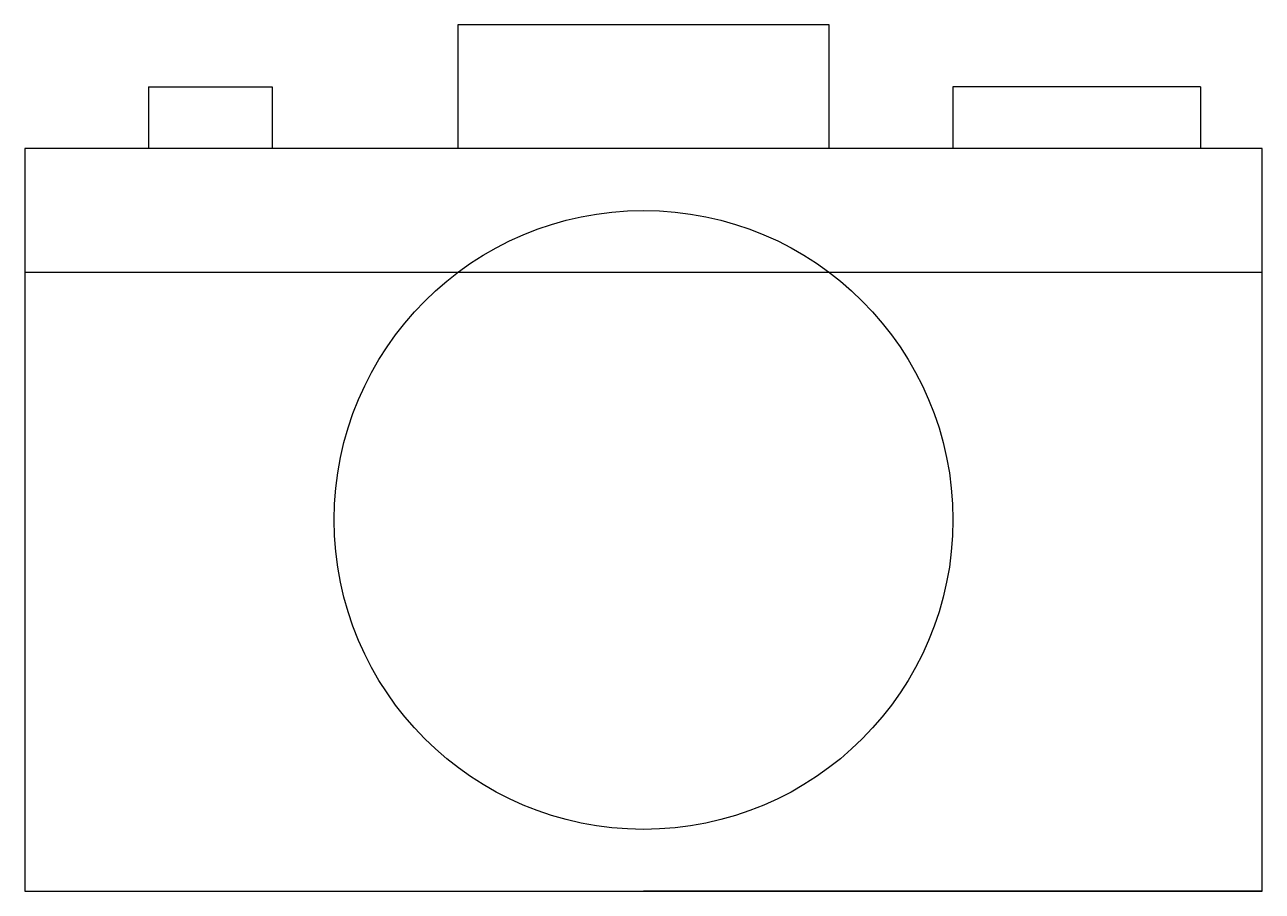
# Model space of a CAD drawing. Header units: millimetres. Extents: x 2492 to 2592, y 1587 to 1657.
import ezdxf

# ---------------------------------------------------------------- set-up
doc = ezdxf.new("R2010")
doc.units = ezdxf.units.MM

msp = doc.modelspace()

# ---------------------------------------------------------------- linework, layer by layer
for p, q in [((2557.39, 1657.01), (2527.39, 1657.01)), ((2527.39, 1657.01), (2527.39, 1647.01)), ((2557.39, 1647.01), (2557.39, 1657.01)), ((2502.39, 1652.01), (2507.39, 1652.01)), ((2502.39, 1652.01), (2502.39, 1647.01)), ((2507.39, 1652.01), (2512.39, 1652.01)), ((2512.39, 1652.01), (2512.39, 1647.01)), ((2577.39, 1652.01), (2567.39, 1652.01)), ((2567.39, 1652.01), (2567.39, 1647.01)), ((2587.39, 1652.01), (2577.39, 1652.01)), ((2587.39, 1652.01), (2587.39, 1647.01)), ((2592.39, 1647.01), (2492.39, 1647.01)), ((2492.39, 1647.01), (2492.39, 1587.01)), ((2567.39, 1647.01), (2557.39, 1647.01)), ((2592.39, 1637.01), (2592.39, 1647.01)), ((2592.39, 1637.01), (2492.39, 1637.01)), ((2592.39, 1587.01), (2592.39, 1637.01)), ((2492.39, 1587.01), (2592.39, 1587.01)), ((2592.39, 1587.01), (2542.39, 1587.01))]:
    msp.add_line(p, q)
msp.add_circle((2542.39, 1617.01), 25)

doc.saveas('drawing.dxf')
